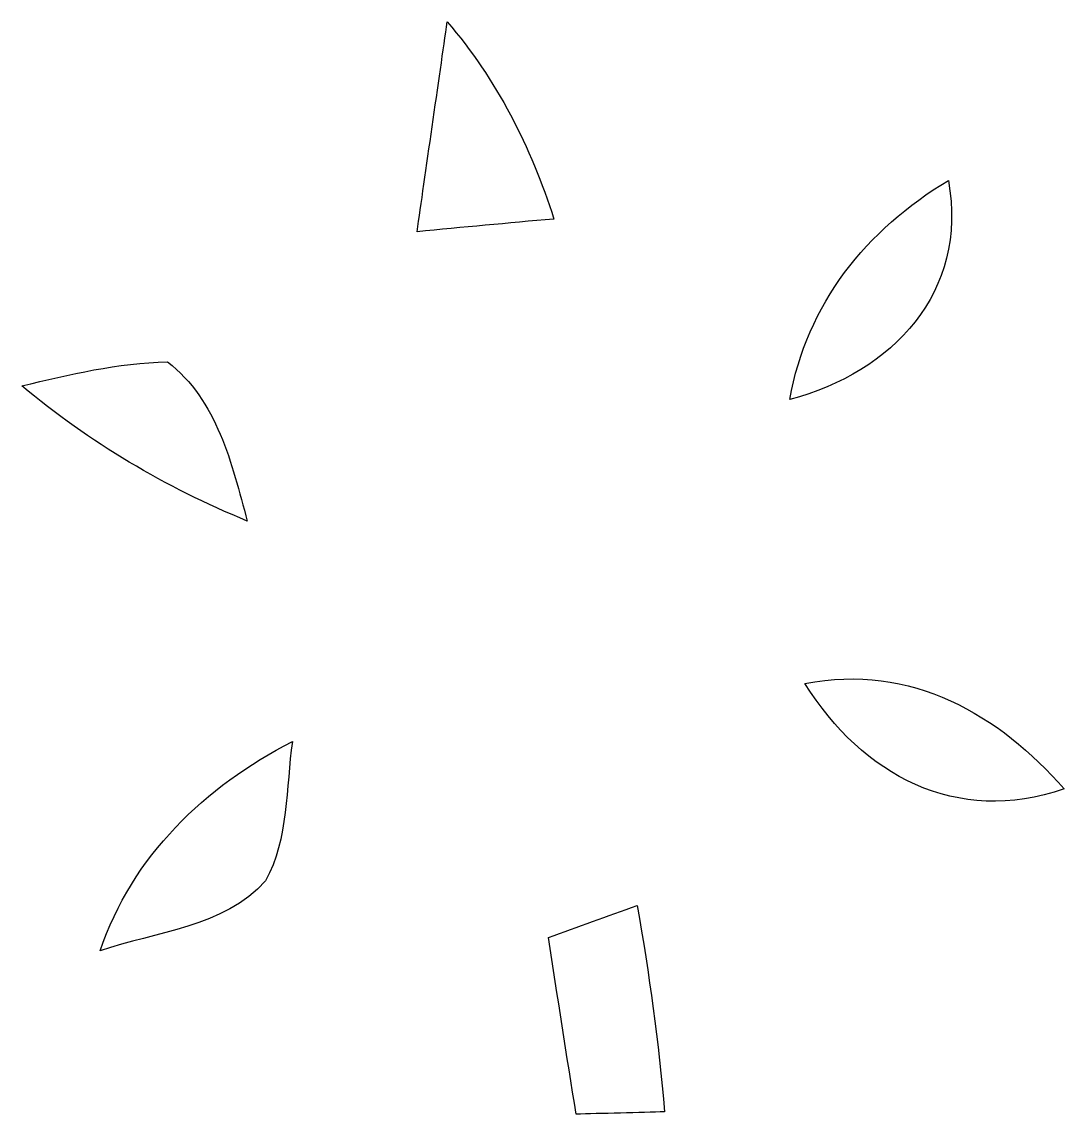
# Model space of a CAD drawing. Header units: centimetres. Extents: x -16 to 15.9, y -7.4 to 7.7.
# Drawn here: x 11.803 to 13.254, y 3.581 to 5.102 of the extents above; entities that cross this region are included whole.
import ezdxf

# ---------------------------------------------------------------- set-up
doc = ezdxf.new("R2010")
doc.units = ezdxf.units.CM
doc.header["$MEASUREMENT"] = 0
doc.layers.add('Layer 1', color=7, linetype='Continuous')

msp = doc.modelspace()

# ---------------------------------------------------------------- linework, layer by layer
at = {"layer": 'Layer 1', "color": 252}
for points, knots in [([(12.3952, 5.10187), (12.38462, 5.02885), (12.3638, 4.8828), (12.35322, 4.80977), (12.35322, 4.80977), (12.41637, 4.81577), (12.47987, 4.82177), (12.54372, 4.82741), (12.54372, 4.82741), (12.51162, 4.9276), (12.46399, 5.02214), (12.3952, 5.10187), (12.3952, 5.10187), (12.3952, 5.10187), (12.3952, 5.10187), (12.3952, 5.10187)], [0, 0, 0, 0, 0.2, 0.2, 0.2, 0.2, 0.4, 0.4, 0.4, 0.4, 0.6, 0.6, 0.6, 0.6, 1, 1, 1, 1]), ([(12.87216, 4.57623), (13.01574, 4.61398), (13.12086, 4.72546), (13.09299, 4.88103), (13.09299, 4.88103), (12.97905, 4.81295), (12.89544, 4.70888), (12.87216, 4.57623), (12.87216, 4.57623), (12.87216, 4.57623), (12.87216, 4.57623), (12.87216, 4.57623)], [0, 0, 0, 0, 0.25, 0.25, 0.25, 0.25, 0.5, 0.5, 0.5, 0.5, 1, 1, 1, 1]), ([(11.80289, 4.59528), (11.89672, 4.51626), (12.00326, 4.45382), (12.11686, 4.4069), (12.11686, 4.4069), (12.09499, 4.48663), (12.07523, 4.57553), (12.00573, 4.62844), (12.00573, 4.62844), (11.93659, 4.62774), (11.86921, 4.61045), (11.80289, 4.59528), (11.80289, 4.59528), (11.80289, 4.59528), (11.80289, 4.59528), (11.80289, 4.59528)], [0, 0, 0, 0, 0.2, 0.2, 0.2, 0.2, 0.4, 0.4, 0.4, 0.4, 0.6, 0.6, 0.6, 0.6, 1, 1, 1, 1]), ([(12.89332, 4.18077), (12.97305, 4.05306), (13.10393, 3.98251), (13.25421, 4.03401), (13.25421, 4.03401), (13.16496, 4.13667), (13.04114, 4.21005), (12.89332, 4.18077), (12.89332, 4.18077), (12.89332, 4.18077), (12.89332, 4.18077), (12.89332, 4.18077)], [0, 0, 0, 0, 0.25, 0.25, 0.25, 0.25, 0.5, 0.5, 0.5, 0.5, 1, 1, 1, 1]), ([(11.91189, 3.80859), (11.98915, 3.83575), (12.08405, 3.84104), (12.14226, 3.90596), (12.14226, 3.90596), (12.17436, 3.96522), (12.17048, 4.03578), (12.17965, 4.10034), (12.17965, 4.10034), (12.05759, 4.03719), (11.9567, 3.94123), (11.91189, 3.80859), (11.91189, 3.80859), (11.91189, 3.80859), (11.91189, 3.80859), (11.91189, 3.80859)], [0, 0, 0, 0, 0.2, 0.2, 0.2, 0.2, 0.4, 0.4, 0.4, 0.4, 0.6, 0.6, 0.6, 0.6, 1, 1, 1, 1]), ([(12.53631, 3.82729), (12.54866, 3.74544), (12.56136, 3.6636), (12.57476, 3.5814), (12.57476, 3.5814), (12.60546, 3.58211), (12.66719, 3.58387), (12.69788, 3.58458), (12.69788, 3.58458), (12.68977, 3.68088), (12.67636, 3.77649), (12.65978, 3.87174), (12.65978, 3.87174), (12.61816, 3.85692), (12.57688, 3.8421), (12.53631, 3.82729)], [0, 0, 0, 0, 0.2, 0.2, 0.2, 0.2, 0.4, 0.4, 0.4, 0.4, 0.6, 0.6, 0.6, 0.6, 1, 1, 1, 1])]:
    msp.add_open_spline(points, degree=3, knots=knots, dxfattribs=at)

doc.saveas('drawing.dxf')
